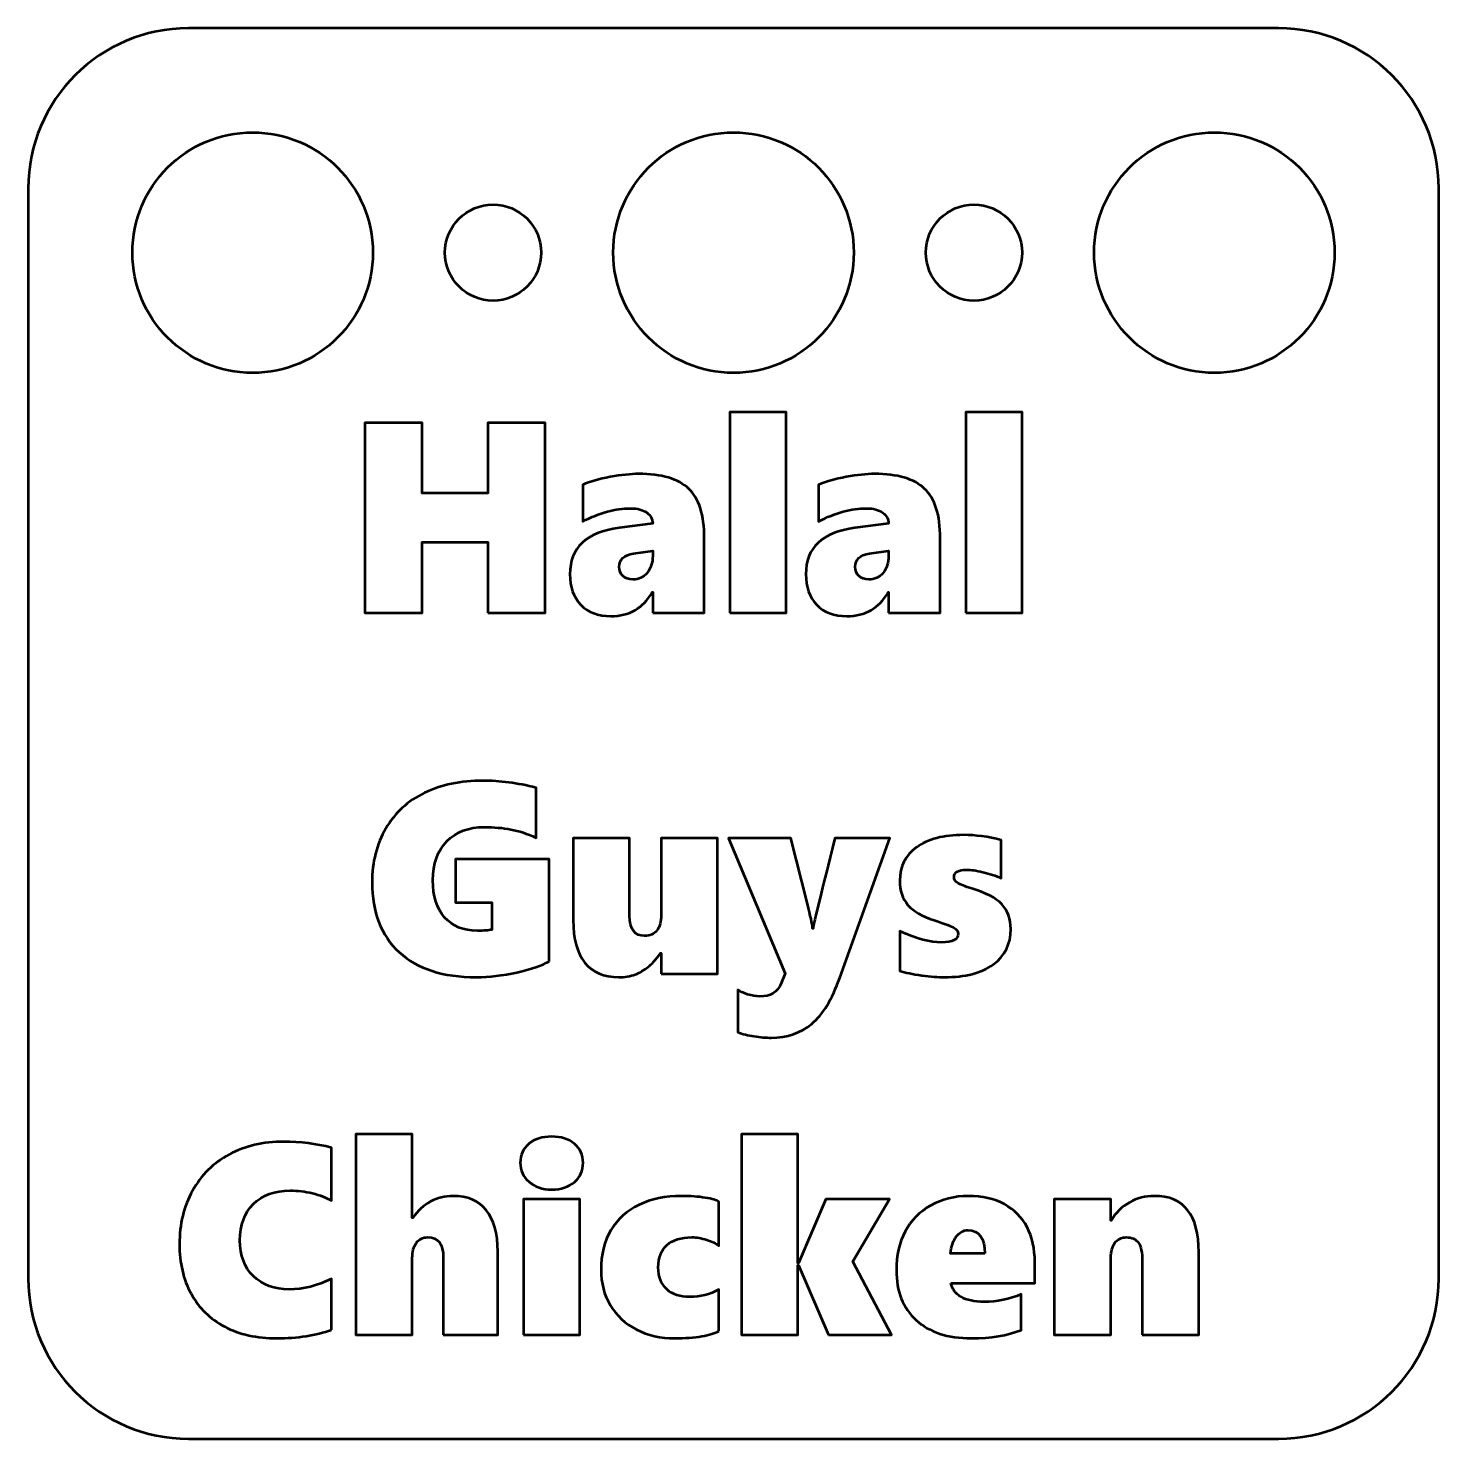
# Model space of a CAD drawing. Header units: centimetres. Extents: x -15.7 to 15.7, y -6.7 to 6.7.
# Drawn here: x -6.7 to -2.3, y -6.7 to -2.3 of the extents above; entities that cross this region are included whole.
import ezdxf

# ---------------------------------------------------------------- set-up
doc = ezdxf.new("R2010")
doc.units = ezdxf.units.CM
doc.header["$MEASUREMENT"] = 0
doc.layers.add('Layer 1', color=7, linetype='Continuous')

msp = doc.modelspace()

# ---------------------------------------------------------------- linework, layer by layer
at = {"layer": 'Layer 1', "lineweight": 53}
for centre, major_axis in [((-5.99999, -3.00001), (0, 0.37501)), ((-4.49999, -3.00001), (0, 0.37501)), ((-2.99999, -3.00001), (0, 0.37501)), ((-5.25, -3), (0, 0.15)), ((-3.75, -3), (0, 0.15))]:
    msp.add_ellipse(centre, major_axis=major_axis, ratio=1, dxfattribs=at)
msp.add_open_spline([(-6.7, -6.2), (-6.7, -6.2), (-6.7, -2.8), (-6.7, -2.8), (-6.7, -2.8), (-6.7, -2.52386), (-6.47614, -2.3), (-6.2, -2.3), (-6.2, -2.3), (-6.2, -2.3), (-2.8, -2.3), (-2.8, -2.3), (-2.8, -2.3), (-2.52386, -2.3), (-2.3, -2.52386), (-2.3, -2.8), (-2.3, -2.8), (-2.3, -2.8), (-2.3, -6.2), (-2.3, -6.2), (-2.3, -6.2), (-2.3, -6.47614), (-2.52386, -6.7), (-2.8, -6.7), (-2.8, -6.7), (-2.8, -6.7), (-6.2, -6.7), (-6.2, -6.7), (-6.2, -6.7), (-6.47614, -6.7), (-6.7, -6.47614), (-6.7, -6.2)], degree=3, knots=[0, 0, 0, 0, 0.1111111, 0.1111111, 0.1111111, 0.1111111, 0.2222222, 0.2222222, 0.2222222, 0.2222222, 0.3333333, 0.3333333, 0.3333333, 0.3333333, 0.4444444, 0.4444444, 0.4444444, 0.4444444, 0.5555556, 0.5555556, 0.5555556, 0.5555556, 0.6666667, 0.6666667, 0.6666667, 0.6666667, 0.7777778, 0.7777778, 0.7777778, 0.7777778, 1, 1, 1, 1], dxfattribs=at)
at = {"layer": 'Layer 1', "color": 5, "lineweight": 53}
for points, knots in [([(-4.51157, -4.12379), (-4.51157, -4.12379), (-4.51157, -3.49725), (-4.51157, -3.49725), (-4.51157, -3.49725), (-4.51157, -3.49725), (-4.33546, -3.49725), (-4.33546, -3.49725), (-4.33546, -3.49725), (-4.33546, -3.49725), (-4.33546, -4.12379), (-4.33546, -4.12379), (-4.33546, -4.12379), (-4.33546, -4.12379), (-4.51157, -4.12379), (-4.51157, -4.12379)], [0, 0, 0, 0, 0.2, 0.2, 0.2, 0.2, 0.4, 0.4, 0.4, 0.4, 0.6, 0.6, 0.6, 0.6, 1, 1, 1, 1]), ([(-3.77567, -4.12379), (-3.77567, -4.12379), (-3.77567, -3.49725), (-3.77567, -3.49725), (-3.77567, -3.49725), (-3.77567, -3.49725), (-3.59956, -3.49725), (-3.59956, -3.49725), (-3.59956, -3.49725), (-3.59956, -3.49725), (-3.59956, -4.12379), (-3.59956, -4.12379), (-3.59956, -4.12379), (-3.59956, -4.12379), (-3.77567, -4.12379), (-3.77567, -4.12379)], [0, 0, 0, 0, 0.2, 0.2, 0.2, 0.2, 0.4, 0.4, 0.4, 0.4, 0.6, 0.6, 0.6, 0.6, 1, 1, 1, 1]), ([(-5.26609, -4.12379), (-5.26609, -4.12379), (-5.26609, -3.90281), (-5.26609, -3.90281), (-5.26609, -3.90281), (-5.26609, -3.90281), (-5.47098, -3.90281), (-5.47098, -3.90281), (-5.47098, -3.90281), (-5.47098, -3.90281), (-5.47098, -4.12379), (-5.47098, -4.12379), (-5.47098, -4.12379), (-5.47098, -4.12379), (-5.64963, -4.12379), (-5.64963, -4.12379), (-5.64963, -4.12379), (-5.64963, -4.12379), (-5.64963, -3.53112), (-5.64963, -3.53112), (-5.64963, -3.53112), (-5.64963, -3.53112), (-5.47098, -3.53112), (-5.47098, -3.53112), (-5.47098, -3.53112), (-5.47098, -3.53112), (-5.47098, -3.75041), (-5.47098, -3.75041), (-5.47098, -3.75041), (-5.47098, -3.75041), (-5.26609, -3.75041), (-5.26609, -3.75041), (-5.26609, -3.75041), (-5.26609, -3.75041), (-5.26609, -3.53112), (-5.26609, -3.53112), (-5.26609, -3.53112), (-5.26609, -3.53112), (-5.08744, -3.53112), (-5.08744, -3.53112), (-5.08744, -3.53112), (-5.08744, -3.53112), (-5.08744, -4.12379), (-5.08744, -4.12379), (-5.08744, -4.12379), (-5.08744, -4.12379), (-5.26609, -4.12379), (-5.26609, -4.12379)], [0, 0, 0, 0, 0.0769231, 0.0769231, 0.0769231, 0.0769231, 0.1538462, 0.1538462, 0.1538462, 0.1538462, 0.2307692, 0.2307692, 0.2307692, 0.2307692, 0.3076923, 0.3076923, 0.3076923, 0.3076923, 0.3846154, 0.3846154, 0.3846154, 0.3846154, 0.4615385, 0.4615385, 0.4615385, 0.4615385, 0.5384615, 0.5384615, 0.5384615, 0.5384615, 0.6153846, 0.6153846, 0.6153846, 0.6153846, 0.6923077, 0.6923077, 0.6923077, 0.6923077, 0.7692308, 0.7692308, 0.7692308, 0.7692308, 0.8461538, 0.8461538, 0.8461538, 0.8461538, 1, 1, 1, 1]), ([(-4.75202, -4.12379), (-4.75202, -4.12379), (-4.75202, -4.05944), (-4.75202, -4.05944), (-4.75202, -4.05944), (-4.75202, -4.05944), (-4.75371, -4.05944), (-4.75371, -4.05944), (-4.75371, -4.05944), (-4.78179, -4.10911), (-4.82469, -4.13395), (-4.88255, -4.13395), (-4.88255, -4.13395), (-4.92248, -4.13395), (-4.95381, -4.1221), (-4.97639, -4.09839), (-4.97639, -4.09839), (-4.99896, -4.07468), (-5.01025, -4.04307), (-5.01025, -4.00342), (-5.01025, -4.00342), (-5.01025, -3.92031), (-4.95917, -3.87205), (-4.85701, -3.85892), (-4.85701, -3.85892), (-4.85701, -3.85892), (-4.75202, -3.84524), (-4.75202, -3.84524), (-4.75202, -3.84524), (-4.75202, -3.83141), (-4.75823, -3.81998), (-4.77065, -3.81109), (-4.77065, -3.81109), (-4.78292, -3.8022), (-4.79957, -3.79782), (-4.8206, -3.79782), (-4.8206, -3.79782), (-4.86787, -3.79782), (-4.91783, -3.81137), (-4.97046, -3.83846), (-4.97046, -3.83846), (-4.97046, -3.83846), (-4.97046, -3.72416), (-4.97046, -3.72416), (-4.97046, -3.72416), (-4.9476, -3.71428), (-4.91895, -3.7061), (-4.88452, -3.69975), (-4.88452, -3.69975), (-4.85009, -3.6934), (-4.8206, -3.69029), (-4.79605, -3.69029), (-4.79605, -3.69029), (-4.72422, -3.69029), (-4.67201, -3.70568), (-4.63969, -3.73644), (-4.63969, -3.73644), (-4.60738, -3.76706), (-4.59115, -3.81842), (-4.59115, -3.89025), (-4.59115, -3.89025), (-4.59115, -3.89025), (-4.59115, -4.12379), (-4.59115, -4.12379), (-4.59115, -4.12379), (-4.59115, -4.12379), (-4.75202, -4.12379), (-4.75202, -4.12379)], [0, 0, 0, 0, 0.0555556, 0.0555556, 0.0555556, 0.0555556, 0.1111111, 0.1111111, 0.1111111, 0.1111111, 0.1666667, 0.1666667, 0.1666667, 0.1666667, 0.2222222, 0.2222222, 0.2222222, 0.2222222, 0.2777778, 0.2777778, 0.2777778, 0.2777778, 0.3333333, 0.3333333, 0.3333333, 0.3333333, 0.3888889, 0.3888889, 0.3888889, 0.3888889, 0.4444444, 0.4444444, 0.4444444, 0.4444444, 0.5, 0.5, 0.5, 0.5, 0.5555556, 0.5555556, 0.5555556, 0.5555556, 0.6111111, 0.6111111, 0.6111111, 0.6111111, 0.6666667, 0.6666667, 0.6666667, 0.6666667, 0.7222222, 0.7222222, 0.7222222, 0.7222222, 0.7777778, 0.7777778, 0.7777778, 0.7777778, 0.8333333, 0.8333333, 0.8333333, 0.8333333, 0.8888889, 0.8888889, 0.8888889, 0.8888889, 1, 1, 1, 1]), ([(-4.01612, -4.12379), (-4.01612, -4.12379), (-4.01612, -4.05944), (-4.01612, -4.05944), (-4.01612, -4.05944), (-4.01612, -4.05944), (-4.01781, -4.05944), (-4.01781, -4.05944), (-4.01781, -4.05944), (-4.04589, -4.10911), (-4.08879, -4.13395), (-4.14665, -4.13395), (-4.14665, -4.13395), (-4.18658, -4.13395), (-4.21791, -4.1221), (-4.24049, -4.09839), (-4.24049, -4.09839), (-4.26306, -4.07468), (-4.27435, -4.04307), (-4.27435, -4.00342), (-4.27435, -4.00342), (-4.27435, -3.92031), (-4.22327, -3.87205), (-4.12111, -3.85892), (-4.12111, -3.85892), (-4.12111, -3.85892), (-4.01612, -3.84524), (-4.01612, -3.84524), (-4.01612, -3.84524), (-4.01612, -3.83141), (-4.02233, -3.81998), (-4.03475, -3.81109), (-4.03475, -3.81109), (-4.04702, -3.8022), (-4.06367, -3.79782), (-4.0847, -3.79782), (-4.0847, -3.79782), (-4.13197, -3.79782), (-4.18193, -3.81137), (-4.23456, -3.83846), (-4.23456, -3.83846), (-4.23456, -3.83846), (-4.23456, -3.72416), (-4.23456, -3.72416), (-4.23456, -3.72416), (-4.2117, -3.71428), (-4.18305, -3.7061), (-4.14862, -3.69975), (-4.14862, -3.69975), (-4.11419, -3.6934), (-4.0847, -3.69029), (-4.06015, -3.69029), (-4.06015, -3.69029), (-3.98832, -3.69029), (-3.93611, -3.70568), (-3.90379, -3.73644), (-3.90379, -3.73644), (-3.87148, -3.76706), (-3.85525, -3.81842), (-3.85525, -3.89025), (-3.85525, -3.89025), (-3.85525, -3.89025), (-3.85525, -4.12379), (-3.85525, -4.12379), (-3.85525, -4.12379), (-3.85525, -4.12379), (-4.01612, -4.12379), (-4.01612, -4.12379)], [0, 0, 0, 0, 0.0555556, 0.0555556, 0.0555556, 0.0555556, 0.1111111, 0.1111111, 0.1111111, 0.1111111, 0.1666667, 0.1666667, 0.1666667, 0.1666667, 0.2222222, 0.2222222, 0.2222222, 0.2222222, 0.2777778, 0.2777778, 0.2777778, 0.2777778, 0.3333333, 0.3333333, 0.3333333, 0.3333333, 0.3888889, 0.3888889, 0.3888889, 0.3888889, 0.4444444, 0.4444444, 0.4444444, 0.4444444, 0.5, 0.5, 0.5, 0.5, 0.5555556, 0.5555556, 0.5555556, 0.5555556, 0.6111111, 0.6111111, 0.6111111, 0.6111111, 0.6666667, 0.6666667, 0.6666667, 0.6666667, 0.7222222, 0.7222222, 0.7222222, 0.7222222, 0.7777778, 0.7777778, 0.7777778, 0.7777778, 0.8333333, 0.8333333, 0.8333333, 0.8333333, 0.8888889, 0.8888889, 0.8888889, 0.8888889, 1, 1, 1, 1]), ([(-4.85616, -3.98), (-4.85616, -3.99157), (-4.85249, -4.00102), (-4.84515, -4.0085), (-4.84515, -4.0085), (-4.83796, -4.01598), (-4.82751, -4.01965), (-4.81397, -4.01965), (-4.81397, -4.01965), (-4.79548, -4.01965), (-4.78066, -4.01274), (-4.76923, -3.99891), (-4.76923, -3.99891), (-4.7578, -3.98522), (-4.75202, -3.96758), (-4.75202, -3.94599), (-4.75202, -3.94599), (-4.75202, -3.94599), (-4.75202, -3.9299), (-4.75202, -3.9299), (-4.75202, -3.9299), (-4.75202, -3.9299), (-4.81157, -3.93823), (-4.81157, -3.93823), (-4.81157, -3.93823), (-4.84134, -3.94317), (-4.85616, -3.957), (-4.85616, -3.98)], [0, 0, 0, 0, 0.125, 0.125, 0.125, 0.125, 0.25, 0.25, 0.25, 0.25, 0.375, 0.375, 0.375, 0.375, 0.5, 0.5, 0.5, 0.5, 0.625, 0.625, 0.625, 0.625, 0.75, 0.75, 0.75, 0.75, 1, 1, 1, 1]), ([(-4.12026, -3.98), (-4.12026, -3.99157), (-4.11659, -4.00102), (-4.10925, -4.0085), (-4.10925, -4.0085), (-4.10206, -4.01598), (-4.09161, -4.01965), (-4.07807, -4.01965), (-4.07807, -4.01965), (-4.05958, -4.01965), (-4.04476, -4.01274), (-4.03333, -3.99891), (-4.03333, -3.99891), (-4.0219, -3.98522), (-4.01612, -3.96758), (-4.01612, -3.94599), (-4.01612, -3.94599), (-4.01612, -3.94599), (-4.01612, -3.9299), (-4.01612, -3.9299), (-4.01612, -3.9299), (-4.01612, -3.9299), (-4.07567, -3.93823), (-4.07567, -3.93823), (-4.07567, -3.93823), (-4.10544, -3.94317), (-4.12026, -3.957), (-4.12026, -3.98)], [0, 0, 0, 0, 0.125, 0.125, 0.125, 0.125, 0.25, 0.25, 0.25, 0.25, 0.375, 0.375, 0.375, 0.375, 0.5, 0.5, 0.5, 0.5, 0.625, 0.625, 0.625, 0.625, 0.75, 0.75, 0.75, 0.75, 1, 1, 1, 1]), ([(-5.07537, -5.21091), (-5.09767, -5.22361), (-5.13097, -5.23504), (-5.17542, -5.24506), (-5.17542, -5.24506), (-5.21973, -5.25508), (-5.26206, -5.26016), (-5.30228, -5.26016), (-5.30228, -5.26016), (-5.406, -5.26016), (-5.48629, -5.2342), (-5.54273, -5.18227), (-5.54273, -5.18227), (-5.59918, -5.13034), (-5.6274, -5.05752), (-5.6274, -4.96383), (-5.6274, -4.96383), (-5.6274, -4.90103), (-5.61315, -4.84515), (-5.58464, -4.79633), (-5.58464, -4.79633), (-5.55614, -4.74764), (-5.51592, -4.71053), (-5.46413, -4.68513), (-5.46413, -4.68513), (-5.41235, -4.65987), (-5.35124, -4.64717), (-5.28097, -4.64717), (-5.28097, -4.64717), (-5.22946, -4.64717), (-5.17443, -4.65451), (-5.11601, -4.66904), (-5.11601, -4.66904), (-5.11601, -4.66904), (-5.11601, -4.82497), (-5.11601, -4.82497), (-5.11601, -4.82497), (-5.14325, -4.81255), (-5.16949, -4.80395), (-5.19461, -4.79915), (-5.19461, -4.79915), (-5.21973, -4.79435), (-5.2471, -4.79195), (-5.27688, -4.79195), (-5.27688, -4.79195), (-5.32599, -4.79195), (-5.36507, -4.80677), (-5.39414, -4.83626), (-5.39414, -4.83626), (-5.42321, -4.86575), (-5.43775, -4.90625), (-5.43775, -4.95776), (-5.43775, -4.95776), (-5.43775, -5.00715), (-5.42561, -5.04581), (-5.4012, -5.07361), (-5.4012, -5.07361), (-5.37679, -5.10141), (-5.34278, -5.11538), (-5.29903, -5.11538), (-5.29903, -5.11538), (-5.27871, -5.11538), (-5.26361, -5.11425), (-5.25402, -5.11199), (-5.25402, -5.11199), (-5.25402, -5.11199), (-5.25402, -5.02733), (-5.25402, -5.02733), (-5.25402, -5.02733), (-5.25402, -5.02733), (-5.36747, -5.02733), (-5.36747, -5.02733), (-5.36747, -5.02733), (-5.36747, -5.02733), (-5.36747, -4.89186), (-5.36747, -4.89186), (-5.36747, -4.89186), (-5.36747, -4.89186), (-5.07537, -4.89186), (-5.07537, -4.89186), (-5.07537, -4.89186), (-5.07537, -4.89186), (-5.07537, -5.21091), (-5.07537, -5.21091)], [0, 0, 0, 0, 0.0454545, 0.0454545, 0.0454545, 0.0454545, 0.0909091, 0.0909091, 0.0909091, 0.0909091, 0.1363636, 0.1363636, 0.1363636, 0.1363636, 0.1818182, 0.1818182, 0.1818182, 0.1818182, 0.2272727, 0.2272727, 0.2272727, 0.2272727, 0.2727273, 0.2727273, 0.2727273, 0.2727273, 0.3181818, 0.3181818, 0.3181818, 0.3181818, 0.3636364, 0.3636364, 0.3636364, 0.3636364, 0.4090909, 0.4090909, 0.4090909, 0.4090909, 0.4545455, 0.4545455, 0.4545455, 0.4545455, 0.5, 0.5, 0.5, 0.5, 0.5454545, 0.5454545, 0.5454545, 0.5454545, 0.5909091, 0.5909091, 0.5909091, 0.5909091, 0.6363636, 0.6363636, 0.6363636, 0.6363636, 0.6818182, 0.6818182, 0.6818182, 0.6818182, 0.7272727, 0.7272727, 0.7272727, 0.7272727, 0.7727273, 0.7727273, 0.7727273, 0.7727273, 0.8181818, 0.8181818, 0.8181818, 0.8181818, 0.8636364, 0.8636364, 0.8636364, 0.8636364, 0.9090909, 0.9090909, 0.9090909, 0.9090909, 1, 1, 1, 1]), ([(-4.7257, -5.25), (-4.7257, -5.25), (-4.7257, -5.18481), (-4.7257, -5.18481), (-4.7257, -5.18481), (-4.7257, -5.18481), (-4.72739, -5.18481), (-4.72739, -5.18481), (-4.72739, -5.18481), (-4.74192, -5.20484), (-4.75505, -5.21952), (-4.76676, -5.22883), (-4.76676, -5.22883), (-4.77847, -5.23815), (-4.79174, -5.24577), (-4.80641, -5.25155), (-4.80641, -5.25155), (-4.82123, -5.25734), (-4.8383, -5.26016), (-4.85792, -5.26016), (-4.85792, -5.26016), (-4.9042, -5.26016), (-4.93948, -5.2452), (-4.96361, -5.21515), (-4.96361, -5.21515), (-4.98788, -5.18509), (-5.00002, -5.14078), (-5.00002, -5.08208), (-5.00002, -5.08208), (-5.00002, -5.08208), (-5.00002, -4.82666), (-5.00002, -4.82666), (-5.00002, -4.82666), (-5.00002, -4.82666), (-4.82391, -4.82666), (-4.82391, -4.82666), (-4.82391, -4.82666), (-4.82391, -4.82666), (-4.82391, -5.06895), (-4.82391, -5.06895), (-4.82391, -5.06895), (-4.82391, -5.11058), (-4.80839, -5.13147), (-4.77734, -5.13147), (-4.77734, -5.13147), (-4.76027, -5.13147), (-4.74743, -5.12582), (-4.73868, -5.11453), (-4.73868, -5.11453), (-4.73007, -5.10324), (-4.7257, -5.08716), (-4.7257, -5.06655), (-4.7257, -5.06655), (-4.7257, -5.06655), (-4.7257, -4.82666), (-4.7257, -4.82666), (-4.7257, -4.82666), (-4.7257, -4.82666), (-4.54959, -4.82666), (-4.54959, -4.82666), (-4.54959, -4.82666), (-4.54959, -4.82666), (-4.54959, -5.25), (-4.54959, -5.25), (-4.54959, -5.25), (-4.54959, -5.25), (-4.7257, -5.25), (-4.7257, -5.25)], [0, 0, 0, 0, 0.0555556, 0.0555556, 0.0555556, 0.0555556, 0.1111111, 0.1111111, 0.1111111, 0.1111111, 0.1666667, 0.1666667, 0.1666667, 0.1666667, 0.2222222, 0.2222222, 0.2222222, 0.2222222, 0.2777778, 0.2777778, 0.2777778, 0.2777778, 0.3333333, 0.3333333, 0.3333333, 0.3333333, 0.3888889, 0.3888889, 0.3888889, 0.3888889, 0.4444444, 0.4444444, 0.4444444, 0.4444444, 0.5, 0.5, 0.5, 0.5, 0.5555556, 0.5555556, 0.5555556, 0.5555556, 0.6111111, 0.6111111, 0.6111111, 0.6111111, 0.6666667, 0.6666667, 0.6666667, 0.6666667, 0.7222222, 0.7222222, 0.7222222, 0.7222222, 0.7777778, 0.7777778, 0.7777778, 0.7777778, 0.8333333, 0.8333333, 0.8333333, 0.8333333, 0.8888889, 0.8888889, 0.8888889, 0.8888889, 1, 1, 1, 1]), ([(-4.38279, -5.44897), (-4.3993, -5.44897), (-4.41708, -5.44756), (-4.43613, -5.44459), (-4.43613, -5.44459), (-4.45504, -5.44177), (-4.47211, -5.43754), (-4.48693, -5.43203), (-4.48693, -5.43203), (-4.48693, -5.43203), (-4.48693, -5.29911), (-4.48693, -5.29911), (-4.48693, -5.29911), (-4.48002, -5.30433), (-4.46986, -5.30927), (-4.45617, -5.31364), (-4.45617, -5.31364), (-4.44262, -5.31802), (-4.42964, -5.32027), (-4.41764, -5.32027), (-4.41764, -5.32027), (-4.38491, -5.32027), (-4.36317, -5.30729), (-4.35245, -5.28147), (-4.35245, -5.28147), (-4.35245, -5.28147), (-4.33876, -5.24831), (-4.33876, -5.24831), (-4.33876, -5.24831), (-4.33876, -5.24831), (-4.51572, -4.82666), (-4.51572, -4.82666), (-4.51572, -4.82666), (-4.51572, -4.82666), (-4.32098, -4.82666), (-4.32098, -4.82666), (-4.32098, -4.82666), (-4.32098, -4.82666), (-4.26962, -5.03085), (-4.26962, -5.03085), (-4.26962, -5.03085), (-4.25974, -5.06895), (-4.25438, -5.09449), (-4.25353, -5.10776), (-4.25353, -5.10776), (-4.25353, -5.10776), (-4.25184, -5.10776), (-4.25184, -5.10776), (-4.25184, -5.10776), (-4.25099, -5.10169), (-4.24986, -5.09492), (-4.24831, -5.08744), (-4.24831, -5.08744), (-4.24676, -5.0801), (-4.22531, -4.99318), (-4.18396, -4.82666), (-4.18396, -4.82666), (-4.18396, -4.82666), (-4.01279, -4.82666), (-4.01279, -4.82666), (-4.01279, -4.82666), (-4.01279, -4.82666), (-4.16858, -5.26214), (-4.16858, -5.26214), (-4.16858, -5.26214), (-4.19201, -5.32874), (-4.22108, -5.37658), (-4.25565, -5.40551), (-4.25565, -5.40551), (-4.29022, -5.43443), (-4.33255, -5.44897), (-4.38279, -5.44897)], [0, 0, 0, 0, 0.0526316, 0.0526316, 0.0526316, 0.0526316, 0.1052632, 0.1052632, 0.1052632, 0.1052632, 0.1578947, 0.1578947, 0.1578947, 0.1578947, 0.2105263, 0.2105263, 0.2105263, 0.2105263, 0.2631579, 0.2631579, 0.2631579, 0.2631579, 0.3157895, 0.3157895, 0.3157895, 0.3157895, 0.3684211, 0.3684211, 0.3684211, 0.3684211, 0.4210526, 0.4210526, 0.4210526, 0.4210526, 0.4736842, 0.4736842, 0.4736842, 0.4736842, 0.5263158, 0.5263158, 0.5263158, 0.5263158, 0.5789474, 0.5789474, 0.5789474, 0.5789474, 0.6315789, 0.6315789, 0.6315789, 0.6315789, 0.6842105, 0.6842105, 0.6842105, 0.6842105, 0.7368421, 0.7368421, 0.7368421, 0.7368421, 0.7894737, 0.7894737, 0.7894737, 0.7894737, 0.8421053, 0.8421053, 0.8421053, 0.8421053, 0.8947368, 0.8947368, 0.8947368, 0.8947368, 1, 1, 1, 1]), ([(-3.63504, -5.10931), (-3.63504, -5.15715), (-3.65324, -5.1944), (-3.68979, -5.22065), (-3.68979, -5.22065), (-3.72634, -5.24704), (-3.77714, -5.26016), (-3.84247, -5.26016), (-3.84247, -5.26016), (-3.86152, -5.26016), (-3.88495, -5.25818), (-3.91289, -5.25437), (-3.91289, -5.25437), (-3.94097, -5.25056), (-3.96369, -5.24591), (-3.98133, -5.2404), (-3.98133, -5.2404), (-3.98133, -5.2404), (-3.98133, -5.11707), (-3.98133, -5.11707), (-3.98133, -5.11707), (-3.92926, -5.14022), (-3.88579, -5.15179), (-3.85094, -5.15179), (-3.85094, -5.15179), (-3.81651, -5.15179), (-3.79929, -5.1429), (-3.79929, -5.12498), (-3.79929, -5.12498), (-3.79929, -5.1175), (-3.80324, -5.11129), (-3.81129, -5.10649), (-3.81129, -5.10649), (-3.81919, -5.10169), (-3.84021, -5.09365), (-3.87394, -5.08236), (-3.87394, -5.08236), (-3.91148, -5.07051), (-3.93871, -5.0547), (-3.95579, -5.03523), (-3.95579, -5.03523), (-3.97286, -5.01561), (-3.98133, -4.99007), (-3.98133, -4.95875), (-3.98133, -4.95875), (-3.98133, -4.91486), (-3.96383, -4.88029), (-3.92897, -4.85475), (-3.92897, -4.85475), (-3.89412, -4.82921), (-3.84515, -4.8165), (-3.78208, -4.8165), (-3.78208, -4.8165), (-3.74511, -4.8165), (-3.70602, -4.82187), (-3.66467, -4.83259), (-3.66467, -4.83259), (-3.66467, -4.83259), (-3.66467, -4.95113), (-3.66467, -4.95113), (-3.66467, -4.95113), (-3.68203, -4.94365), (-3.70108, -4.93744), (-3.72182, -4.93236), (-3.72182, -4.93236), (-3.74242, -4.92742), (-3.75978, -4.92488), (-3.77389, -4.92488), (-3.77389, -4.92488), (-3.78546, -4.92488), (-3.79478, -4.92685), (-3.80169, -4.93066), (-3.80169, -4.93066), (-3.80861, -4.93447), (-3.81199, -4.93984), (-3.81199, -4.94675), (-3.81199, -4.94675), (-3.81199, -4.95479), (-3.80832, -4.96129), (-3.80084, -4.96622), (-3.80084, -4.96622), (-3.79337, -4.97116), (-3.77855, -4.97709), (-3.75611, -4.984), (-3.75611, -4.984), (-3.71293, -4.9967), (-3.68189, -5.01293), (-3.66312, -5.03283), (-3.66312, -5.03283), (-3.64435, -5.05258), (-3.63504, -5.07813), (-3.63504, -5.10931)], [0, 0, 0, 0, 0.0416667, 0.0416667, 0.0416667, 0.0416667, 0.0833333, 0.0833333, 0.0833333, 0.0833333, 0.125, 0.125, 0.125, 0.125, 0.1666667, 0.1666667, 0.1666667, 0.1666667, 0.2083333, 0.2083333, 0.2083333, 0.2083333, 0.25, 0.25, 0.25, 0.25, 0.2916667, 0.2916667, 0.2916667, 0.2916667, 0.3333333, 0.3333333, 0.3333333, 0.3333333, 0.375, 0.375, 0.375, 0.375, 0.4166667, 0.4166667, 0.4166667, 0.4166667, 0.4583333, 0.4583333, 0.4583333, 0.4583333, 0.5, 0.5, 0.5, 0.5, 0.5416667, 0.5416667, 0.5416667, 0.5416667, 0.5833333, 0.5833333, 0.5833333, 0.5833333, 0.625, 0.625, 0.625, 0.625, 0.6666667, 0.6666667, 0.6666667, 0.6666667, 0.7083333, 0.7083333, 0.7083333, 0.7083333, 0.75, 0.75, 0.75, 0.75, 0.7916667, 0.7916667, 0.7916667, 0.7916667, 0.8333333, 0.8333333, 0.8333333, 0.8333333, 0.875, 0.875, 0.875, 0.875, 0.9166667, 0.9166667, 0.9166667, 0.9166667, 1, 1, 1, 1]), ([(-5.40537, -6.37621), (-5.40537, -6.37621), (-5.40537, -6.13463), (-5.40537, -6.13463), (-5.40537, -6.13463), (-5.40537, -6.09243), (-5.42146, -6.07141), (-5.45363, -6.07141), (-5.45363, -6.07141), (-5.46929, -6.07141), (-5.48129, -6.07734), (-5.48947, -6.08933), (-5.48947, -6.08933), (-5.4978, -6.10132), (-5.50189, -6.11671), (-5.50189, -6.13547), (-5.50189, -6.13547), (-5.50189, -6.13547), (-5.50189, -6.37621), (-5.50189, -6.37621), (-5.50189, -6.37621), (-5.50189, -6.37621), (-5.678, -6.37621), (-5.678, -6.37621), (-5.678, -6.37621), (-5.678, -6.37621), (-5.678, -5.74967), (-5.678, -5.74967), (-5.678, -5.74967), (-5.678, -5.74967), (-5.50189, -5.74967), (-5.50189, -5.74967), (-5.50189, -5.74967), (-5.50189, -5.74967), (-5.50189, -6.01045), (-5.50189, -6.01045), (-5.50189, -6.01045), (-5.50189, -6.01045), (-5.5002, -6.01045), (-5.5002, -6.01045), (-5.5002, -6.01045), (-5.4851, -5.98872), (-5.46675, -5.97193), (-5.44516, -5.96021), (-5.44516, -5.96021), (-5.42357, -5.9485), (-5.40029, -5.94271), (-5.37559, -5.94271), (-5.37559, -5.94271), (-5.32987, -5.94271), (-5.29502, -5.95739), (-5.27117, -5.98674), (-5.27117, -5.98674), (-5.24718, -6.01609), (-5.23519, -6.05927), (-5.23519, -6.11628), (-5.23519, -6.11628), (-5.23519, -6.11628), (-5.23519, -6.37621), (-5.23519, -6.37621), (-5.23519, -6.37621), (-5.23519, -6.37621), (-5.40537, -6.37621), (-5.40537, -6.37621)], [0, 0, 0, 0, 0.0588235, 0.0588235, 0.0588235, 0.0588235, 0.1176471, 0.1176471, 0.1176471, 0.1176471, 0.1764706, 0.1764706, 0.1764706, 0.1764706, 0.2352941, 0.2352941, 0.2352941, 0.2352941, 0.2941176, 0.2941176, 0.2941176, 0.2941176, 0.3529412, 0.3529412, 0.3529412, 0.3529412, 0.4117647, 0.4117647, 0.4117647, 0.4117647, 0.4705882, 0.4705882, 0.4705882, 0.4705882, 0.5294118, 0.5294118, 0.5294118, 0.5294118, 0.5882353, 0.5882353, 0.5882353, 0.5882353, 0.6470588, 0.6470588, 0.6470588, 0.6470588, 0.7058824, 0.7058824, 0.7058824, 0.7058824, 0.7647059, 0.7647059, 0.7647059, 0.7647059, 0.8235294, 0.8235294, 0.8235294, 0.8235294, 0.8823529, 0.8823529, 0.8823529, 0.8823529, 1, 1, 1, 1]), ([(-4.96905, -5.83886), (-4.96905, -5.86369), (-4.97808, -5.88373), (-4.99614, -5.89925), (-4.99614, -5.89925), (-5.0142, -5.91463), (-5.03791, -5.92239), (-5.0674, -5.92239), (-5.0674, -5.92239), (-5.09605, -5.92239), (-5.11961, -5.91435), (-5.13782, -5.89841), (-5.13782, -5.89841), (-5.15616, -5.88246), (-5.16533, -5.86256), (-5.16533, -5.83886), (-5.16533, -5.83886), (-5.16533, -5.81459), (-5.15644, -5.79483), (-5.13866, -5.77987), (-5.13866, -5.77987), (-5.12088, -5.76477), (-5.09718, -5.75729), (-5.0674, -5.75729), (-5.0674, -5.75729), (-5.03791, -5.75729), (-5.0142, -5.76477), (-4.99614, -5.77987), (-4.99614, -5.77987), (-4.97808, -5.79483), (-4.96905, -5.81459), (-4.96905, -5.83886)], [0, 0, 0, 0, 0.1111111, 0.1111111, 0.1111111, 0.1111111, 0.2222222, 0.2222222, 0.2222222, 0.2222222, 0.3333333, 0.3333333, 0.3333333, 0.3333333, 0.4444444, 0.4444444, 0.4444444, 0.4444444, 0.5555556, 0.5555556, 0.5555556, 0.5555556, 0.6666667, 0.6666667, 0.6666667, 0.6666667, 0.7777778, 0.7777778, 0.7777778, 0.7777778, 1, 1, 1, 1]), ([(-4.20337, -6.37621), (-4.20337, -6.37621), (-4.2975, -6.15862), (-4.2975, -6.15862), (-4.2975, -6.15862), (-4.2975, -6.15862), (-4.29919, -6.15862), (-4.29919, -6.15862), (-4.29919, -6.15862), (-4.29919, -6.15862), (-4.29919, -6.37621), (-4.29919, -6.37621), (-4.29919, -6.37621), (-4.29919, -6.37621), (-4.4753, -6.37621), (-4.4753, -6.37621), (-4.4753, -6.37621), (-4.4753, -6.37621), (-4.4753, -5.74967), (-4.4753, -5.74967), (-4.4753, -5.74967), (-4.4753, -5.74967), (-4.29919, -5.74967), (-4.29919, -5.74967), (-4.29919, -5.74967), (-4.29919, -5.74967), (-4.29919, -6.15184), (-4.29919, -6.15184), (-4.29919, -6.15184), (-4.29919, -6.15184), (-4.2975, -6.15184), (-4.2975, -6.15184), (-4.2975, -6.15184), (-4.2975, -6.15184), (-4.21198, -5.95287), (-4.21198, -5.95287), (-4.21198, -5.95287), (-4.21198, -5.95287), (-4.01372, -5.95287), (-4.01372, -5.95287), (-4.01372, -5.95287), (-4.01372, -5.95287), (-4.12816, -6.14676), (-4.12816, -6.14676), (-4.12816, -6.14676), (-4.12816, -6.14676), (-4.00709, -6.37621), (-4.00709, -6.37621), (-4.00709, -6.37621), (-4.00709, -6.37621), (-4.20337, -6.37621), (-4.20337, -6.37621)], [0, 0, 0, 0, 0.0714286, 0.0714286, 0.0714286, 0.0714286, 0.1428571, 0.1428571, 0.1428571, 0.1428571, 0.2142857, 0.2142857, 0.2142857, 0.2142857, 0.2857143, 0.2857143, 0.2857143, 0.2857143, 0.3571429, 0.3571429, 0.3571429, 0.3571429, 0.4285714, 0.4285714, 0.4285714, 0.4285714, 0.5, 0.5, 0.5, 0.5, 0.5714286, 0.5714286, 0.5714286, 0.5714286, 0.6428571, 0.6428571, 0.6428571, 0.6428571, 0.7142857, 0.7142857, 0.7142857, 0.7142857, 0.7857143, 0.7857143, 0.7857143, 0.7857143, 0.8571429, 0.8571429, 0.8571429, 0.8571429, 1, 1, 1, 1]), ([(-5.75405, -6.35998), (-5.80316, -6.37762), (-5.85975, -6.38637), (-5.92395, -6.38637), (-5.92395, -6.38637), (-5.98703, -6.38637), (-6.0415, -6.37438), (-6.08722, -6.35025), (-6.08722, -6.35025), (-6.13294, -6.32612), (-6.16794, -6.29183), (-6.19207, -6.24723), (-6.19207, -6.24723), (-6.2162, -6.20278), (-6.22819, -6.15142), (-6.22819, -6.09328), (-6.22819, -6.09328), (-6.22819, -6.03077), (-6.21464, -5.97503), (-6.18769, -5.92635), (-6.18769, -5.92635), (-6.16074, -5.87752), (-6.1225, -5.83984), (-6.07311, -5.81332), (-6.07311, -5.81332), (-6.02386, -5.78665), (-5.96713, -5.77338), (-5.90293, -5.77338), (-5.90293, -5.77338), (-5.85156, -5.77338), (-5.80203, -5.77959), (-5.75405, -5.79201), (-5.75405, -5.79201), (-5.75405, -5.79201), (-5.75405, -5.95711), (-5.75405, -5.95711), (-5.75405, -5.95711), (-5.77056, -5.94723), (-5.79032, -5.93947), (-5.81318, -5.93397), (-5.81318, -5.93397), (-5.83604, -5.92846), (-5.85918, -5.92578), (-5.88261, -5.92578), (-5.88261, -5.92578), (-5.93115, -5.92578), (-5.96939, -5.93975), (-5.99747, -5.96755), (-5.99747, -5.96755), (-6.02541, -5.99535), (-6.03938, -6.03303), (-6.03938, -6.08072), (-6.03938, -6.08072), (-6.03938, -6.12814), (-6.02541, -6.16553), (-5.99747, -6.19291), (-5.99747, -6.19291), (-5.96939, -6.22028), (-5.932, -6.23397), (-5.88515, -6.23397), (-5.88515, -6.23397), (-5.84183, -6.23397), (-5.79822, -6.22296), (-5.75405, -6.20095), (-5.75405, -6.20095), (-5.75405, -6.20095), (-5.75405, -6.35998), (-5.75405, -6.35998)], [0, 0, 0, 0, 0.0555556, 0.0555556, 0.0555556, 0.0555556, 0.1111111, 0.1111111, 0.1111111, 0.1111111, 0.1666667, 0.1666667, 0.1666667, 0.1666667, 0.2222222, 0.2222222, 0.2222222, 0.2222222, 0.2777778, 0.2777778, 0.2777778, 0.2777778, 0.3333333, 0.3333333, 0.3333333, 0.3333333, 0.3888889, 0.3888889, 0.3888889, 0.3888889, 0.4444444, 0.4444444, 0.4444444, 0.4444444, 0.5, 0.5, 0.5, 0.5, 0.5555556, 0.5555556, 0.5555556, 0.5555556, 0.6111111, 0.6111111, 0.6111111, 0.6111111, 0.6666667, 0.6666667, 0.6666667, 0.6666667, 0.7222222, 0.7222222, 0.7222222, 0.7222222, 0.7777778, 0.7777778, 0.7777778, 0.7777778, 0.8333333, 0.8333333, 0.8333333, 0.8333333, 0.8888889, 0.8888889, 0.8888889, 0.8888889, 1, 1, 1, 1]), ([(-5.15546, -6.37621), (-5.15546, -6.37621), (-5.15546, -5.95287), (-5.15546, -5.95287), (-5.15546, -5.95287), (-5.15546, -5.95287), (-4.97935, -5.95287), (-4.97935, -5.95287), (-4.97935, -5.95287), (-4.97935, -5.95287), (-4.97935, -6.37621), (-4.97935, -6.37621), (-4.97935, -6.37621), (-4.97935, -6.37621), (-5.15546, -6.37621), (-5.15546, -6.37621)], [0, 0, 0, 0, 0.2, 0.2, 0.2, 0.2, 0.4, 0.4, 0.4, 0.4, 0.6, 0.6, 0.6, 0.6, 1, 1, 1, 1]), ([(-4.54571, -6.36407), (-4.557, -6.37071), (-4.57478, -6.37607), (-4.59905, -6.38016), (-4.59905, -6.38016), (-4.62332, -6.38425), (-4.65126, -6.38637), (-4.68287, -6.38637), (-4.68287, -6.38637), (-4.7276, -6.38637), (-4.76754, -6.37734), (-4.80253, -6.35928), (-4.80253, -6.35928), (-4.83767, -6.34121), (-4.8649, -6.31596), (-4.88424, -6.2835), (-4.88424, -6.2835), (-4.90357, -6.25104), (-4.91316, -6.2145), (-4.91316, -6.174), (-4.91316, -6.174), (-4.91316, -6.1256), (-4.90286, -6.08411), (-4.8824, -6.04954), (-4.8824, -6.04954), (-4.8618, -6.01496), (-4.83259, -5.98844), (-4.79449, -5.97023), (-4.79449, -5.97023), (-4.75653, -5.95189), (-4.71236, -5.94271), (-4.66227, -5.94271), (-4.66227, -5.94271), (-4.63475, -5.94271), (-4.60991, -5.94455), (-4.58804, -5.94808), (-4.58804, -5.94808), (-4.56617, -5.9516), (-4.55206, -5.95584), (-4.54571, -5.9605), (-4.54571, -5.9605), (-4.54571, -5.9605), (-4.54571, -6.09766), (-4.54571, -6.09766), (-4.54571, -6.09766), (-4.55446, -6.09074), (-4.56716, -6.08467), (-4.58367, -6.07931), (-4.58367, -6.07931), (-4.60018, -6.07409), (-4.61556, -6.07141), (-4.62953, -6.07141), (-4.62953, -6.07141), (-4.66396, -6.07141), (-4.69007, -6.07959), (-4.70785, -6.0961), (-4.70785, -6.0961), (-4.72563, -6.11247), (-4.73452, -6.13561), (-4.73452, -6.16539), (-4.73452, -6.16539), (-4.73452, -6.1946), (-4.72577, -6.21732), (-4.70827, -6.2334), (-4.70827, -6.2334), (-4.69077, -6.24963), (-4.66678, -6.25768), (-4.63616, -6.25768), (-4.63616, -6.25768), (-4.60342, -6.25768), (-4.57323, -6.24977), (-4.54571, -6.23397), (-4.54571, -6.23397), (-4.54571, -6.23397), (-4.54571, -6.36407), (-4.54571, -6.36407)], [0, 0, 0, 0, 0.05, 0.05, 0.05, 0.05, 0.1, 0.1, 0.1, 0.1, 0.15, 0.15, 0.15, 0.15, 0.2, 0.2, 0.2, 0.2, 0.25, 0.25, 0.25, 0.25, 0.3, 0.3, 0.3, 0.3, 0.35, 0.35, 0.35, 0.35, 0.4, 0.4, 0.4, 0.4, 0.45, 0.45, 0.45, 0.45, 0.5, 0.5, 0.5, 0.5, 0.55, 0.55, 0.55, 0.55, 0.6, 0.6, 0.6, 0.6, 0.65, 0.65, 0.65, 0.65, 0.7, 0.7, 0.7, 0.7, 0.75, 0.75, 0.75, 0.75, 0.8, 0.8, 0.8, 0.8, 0.85, 0.85, 0.85, 0.85, 0.9, 0.9, 0.9, 0.9, 1, 1, 1, 1]), ([(-3.82181, -6.2145), (-3.81871, -6.2327), (-3.80827, -6.24695), (-3.79034, -6.25739), (-3.79034, -6.25739), (-3.77242, -6.2677), (-3.74872, -6.27292), (-3.71922, -6.27292), (-3.71922, -6.27292), (-3.67816, -6.27292), (-3.63921, -6.26501), (-3.60253, -6.24921), (-3.60253, -6.24921), (-3.60253, -6.24921), (-3.60253, -6.36069), (-3.60253, -6.36069), (-3.60253, -6.36069), (-3.64528, -6.37776), (-3.69707, -6.38637), (-3.75803, -6.38637), (-3.75803, -6.38637), (-3.83183, -6.38637), (-3.88926, -6.36746), (-3.93033, -6.32978), (-3.93033, -6.32978), (-3.97139, -6.29211), (-3.99199, -6.24018), (-3.99199, -6.174), (-3.99199, -6.174), (-3.99199, -6.12856), (-3.98296, -6.08848), (-3.9649, -6.05377), (-3.9649, -6.05377), (-3.94684, -6.0192), (-3.92017, -5.99196), (-3.88475, -5.97221), (-3.88475, -5.97221), (-3.84933, -5.95259), (-3.81038, -5.94271), (-3.76763, -5.94271), (-3.76763, -5.94271), (-3.72388, -5.94271), (-3.68635, -5.95118), (-3.65516, -5.96826), (-3.65516, -5.96826), (-3.62412, -5.98533), (-3.60041, -6.00932), (-3.58432, -6.04022), (-3.58432, -6.04022), (-3.56823, -6.07099), (-3.56019, -6.10711), (-3.56019, -6.14846), (-3.56019, -6.14846), (-3.56019, -6.14846), (-3.56019, -6.2145), (-3.56019, -6.2145), (-3.56019, -6.2145), (-3.56019, -6.2145), (-3.82181, -6.2145), (-3.82181, -6.2145)], [0, 0, 0, 0, 0.0625, 0.0625, 0.0625, 0.0625, 0.125, 0.125, 0.125, 0.125, 0.1875, 0.1875, 0.1875, 0.1875, 0.25, 0.25, 0.25, 0.25, 0.3125, 0.3125, 0.3125, 0.3125, 0.375, 0.375, 0.375, 0.375, 0.4375, 0.4375, 0.4375, 0.4375, 0.5, 0.5, 0.5, 0.5, 0.5625, 0.5625, 0.5625, 0.5625, 0.625, 0.625, 0.625, 0.625, 0.6875, 0.6875, 0.6875, 0.6875, 0.75, 0.75, 0.75, 0.75, 0.8125, 0.8125, 0.8125, 0.8125, 0.875, 0.875, 0.875, 0.875, 1, 1, 1, 1]), ([(-3.22491, -6.37621), (-3.22491, -6.37621), (-3.22491, -6.14507), (-3.22491, -6.14507), (-3.22491, -6.14507), (-3.22491, -6.11882), (-3.22886, -6.10005), (-3.23662, -6.08862), (-3.23662, -6.08862), (-3.24452, -6.07719), (-3.25722, -6.07141), (-3.27486, -6.07141), (-3.27486, -6.07141), (-3.28996, -6.07141), (-3.30181, -6.07734), (-3.31028, -6.08919), (-3.31028, -6.08919), (-3.31889, -6.10104), (-3.32312, -6.11628), (-3.32312, -6.13463), (-3.32312, -6.13463), (-3.32312, -6.13463), (-3.32312, -6.37621), (-3.32312, -6.37621), (-3.32312, -6.37621), (-3.32312, -6.37621), (-3.49923, -6.37621), (-3.49923, -6.37621), (-3.49923, -6.37621), (-3.49923, -6.37621), (-3.49923, -5.95287), (-3.49923, -5.95287), (-3.49923, -5.95287), (-3.49923, -5.95287), (-3.32312, -5.95287), (-3.32312, -5.95287), (-3.32312, -5.95287), (-3.32312, -5.95287), (-3.32312, -6.01892), (-3.32312, -6.01892), (-3.32312, -6.01892), (-3.32312, -6.01892), (-3.32143, -6.01892), (-3.32143, -6.01892), (-3.32143, -6.01892), (-3.30746, -5.99479), (-3.28855, -5.97602), (-3.26484, -5.96275), (-3.26484, -5.96275), (-3.24113, -5.94935), (-3.21545, -5.94271), (-3.18765, -5.94271), (-3.18765, -5.94271), (-3.09508, -5.94271), (-3.0488, -6.00114), (-3.0488, -6.11798), (-3.0488, -6.11798), (-3.0488, -6.11798), (-3.0488, -6.37621), (-3.0488, -6.37621), (-3.0488, -6.37621), (-3.0488, -6.37621), (-3.22491, -6.37621), (-3.22491, -6.37621)], [0, 0, 0, 0, 0.0588235, 0.0588235, 0.0588235, 0.0588235, 0.1176471, 0.1176471, 0.1176471, 0.1176471, 0.1764706, 0.1764706, 0.1764706, 0.1764706, 0.2352941, 0.2352941, 0.2352941, 0.2352941, 0.2941176, 0.2941176, 0.2941176, 0.2941176, 0.3529412, 0.3529412, 0.3529412, 0.3529412, 0.4117647, 0.4117647, 0.4117647, 0.4117647, 0.4705882, 0.4705882, 0.4705882, 0.4705882, 0.5294118, 0.5294118, 0.5294118, 0.5294118, 0.5882353, 0.5882353, 0.5882353, 0.5882353, 0.6470588, 0.6470588, 0.6470588, 0.6470588, 0.7058824, 0.7058824, 0.7058824, 0.7058824, 0.7647059, 0.7647059, 0.7647059, 0.7647059, 0.8235294, 0.8235294, 0.8235294, 0.8235294, 0.8823529, 0.8823529, 0.8823529, 0.8823529, 1, 1, 1, 1]), ([(-3.71598, -6.12221), (-3.71598, -6.07367), (-3.73348, -6.0494), (-3.76847, -6.0494), (-3.76847, -6.0494), (-3.78315, -6.0494), (-3.79528, -6.05603), (-3.8053, -6.06929), (-3.8053, -6.06929), (-3.81518, -6.0827), (-3.82097, -6.1002), (-3.82266, -6.12221), (-3.82266, -6.12221), (-3.82266, -6.12221), (-3.71598, -6.12221), (-3.71598, -6.12221)], [0, 0, 0, 0, 0.2, 0.2, 0.2, 0.2, 0.4, 0.4, 0.4, 0.4, 0.6, 0.6, 0.6, 0.6, 1, 1, 1, 1])]:
    msp.add_open_spline(points, degree=3, knots=knots, dxfattribs=at)

doc.saveas('drawing.dxf')
